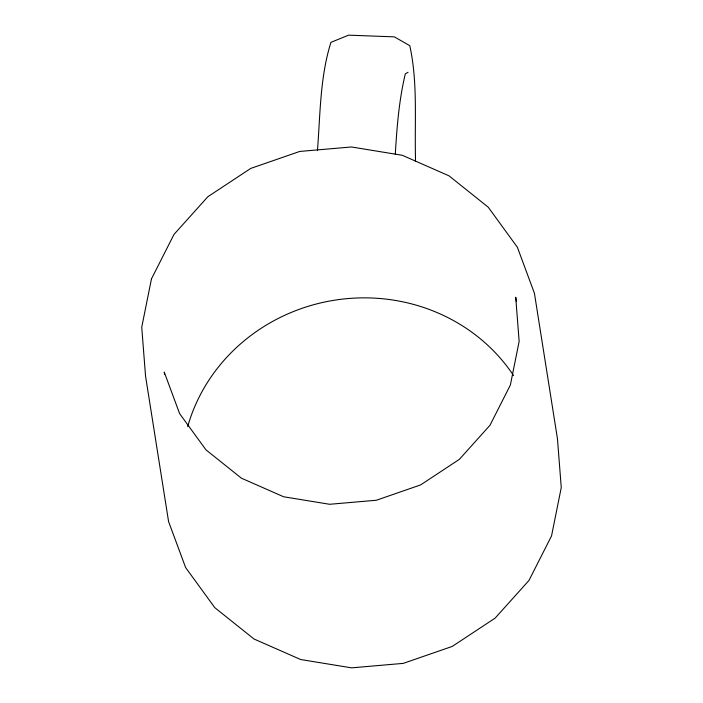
<?xml version="1.0" encoding="UTF-8"?>
<svg xmlns="http://www.w3.org/2000/svg" width="703" height="703" viewBox="0 0 703 703"><rect width="100%" height="100%" fill="white"/><g stroke="black" fill="none" stroke-linecap="round" stroke-linejoin="round"><path stroke-width="1.05" d="M415.429 161.066L415.491 157.788C414.533 120.512 417.863 82.339 409.779 45.686L394.374 36.864L348.626 35.15L330.937 42.347C319.97 77.128 320.287 114.527 317.448 150.627M395.288 154.423C396.887 127.419 399.005 100.213 405.315 73.85L408.065 72.277M516.406 301.561L515.721 297.237L519.148 341.368L510.369 385.051L489.973 425.289L459.358 459.349L420.605 484.921L376.36 500.246L329.637 504.288L283.617 496.766L241.437 478.198L205.97 449.85L179.634 413.654L164.23 372.072L164.572 374.233M187.701 426.58A179.713 169.511 -9 0 1 334.848 300.146A179.713 169.511 -9 0 1 513.559 375.56M151.461 278.898L141.742 327.22L145.539 376.052L168.579 521.564L185.627 567.576L214.758 607.62L253.994 638.992L300.664 659.528L351.579 667.85L403.276 663.377L452.231 646.426L495.105 618.139L528.981 580.45L551.539 535.923L561.258 487.601L557.461 438.777L534.421 293.256L517.373 247.254L488.242 207.2L449.006 175.838L402.336 155.293L351.421 146.971L299.724 151.444L250.769 168.404L207.895 196.691L174.019 234.38L151.461 278.898"/></g></svg>
